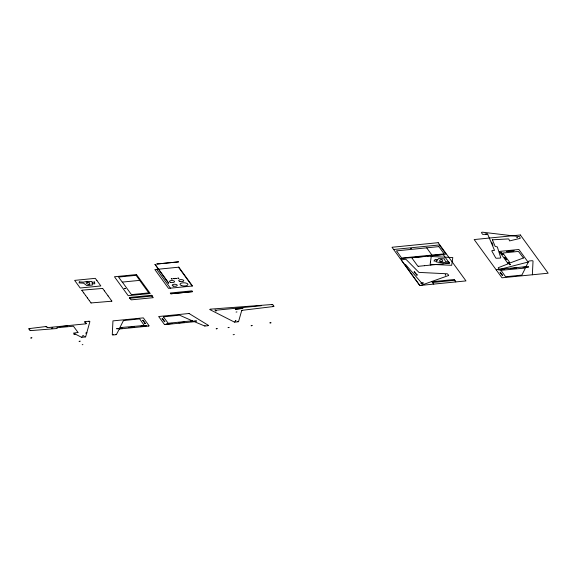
<?xml version="1.0" encoding="UTF-8"?>
<svg xmlns="http://www.w3.org/2000/svg" width="577" height="577" viewBox="0 0 577 577"><rect width="100%" height="100%" fill="white"/><g stroke="black" fill="none" stroke-linecap="round" stroke-linejoin="round"><path stroke-width="0.87" d="M170.857 293.794L192.581 291.637L192.011 290.851L170.287 293.008L170.857 293.794L192.581 291.637M532.362 274.775L533.025 261.129A0.952 0.389 1.6 0 0 531.806 260.725L529.513 260.955A0.952 0.389 1.6 0 0 528.857 261.23L525.899 266.682L496.963 269.56A0.952 0.389 1.6 0 0 496.328 270.022M430.464 262.016L430.139 264.302L451.683 265.312L452.794 257.537L431.25 256.527L430.456 262.081M192.249 320.805L179.519 315.165L163.356 316.867L168.188 323.264L192.249 320.805L191.636 320.733M204.813 325.983L205.051 325.616M81.689 337.257L81.956 336.889M234.579 322.089L234.853 321.721M241.763 310.361L238.582 321.512A0.952 0.389 1.6 0 1 237.912 321.822L235.127 322.096A0.952 0.389 1.6 0 1 234.125 321.952L210.151 309.741A0.952 0.389 1.6 0 1 210.655 309.135L271.789 304.533A0.952 0.389 1.6 0 1 272.921 304.822L273.859 306.106A0.952 0.389 1.6 0 1 273.26 306.567L241.763 310.361L242.304 310.505M46.045 326.928L46.47 326.589M88.937 321.613L89.363 321.274M144.236 325.478L139.879 319.146L139.093 318.951L123.449 320.56L119.879 327.621L144.236 325.478L143.767 325.385M164.762 324.519L165.21 324.187M272.012 304.916L272.459 304.584M30.256 330.549L30.725 330.224M57.116 327.714L56.647 328.537L30.956 330.599A0.938 0.382 1.6 0 1 29.824 330.311L28.886 329.034A0.938 0.382 1.6 0 1 29.47 328.573L45.727 326.56A0.938 0.382 1.6 0 1 46.989 326.957L47.033 327.462L47.797 327.613L85.973 323.827L84.725 322.11A0.938 0.382 1.6 0 1 85.309 321.656L88.62 321.245A0.938 0.382 1.6 0 1 89.875 321.677L85.677 336.679A0.938 0.382 1.6 0 1 85.014 336.99L82.23 337.264A0.938 0.382 1.6 0 1 81.234 337.119L73.416 333.138L78.039 332.467L73.43 326.193L57.116 327.714L57.635 327.88M112.659 334.848L113.229 334.559M31.071 337.949L31.959 337.776M51.88 328.198L52.839 328.032M74.267 334.234L75.154 334.069M86.103 333.052L86.983 332.879M82.965 335.929L82.569 336.002L83.816 335.749M79.417 341.317L80.304 341.151M236.072 312.085L236.959 311.919M216.519 328.76L217.399 328.587M228.362 327.592L229.249 327.426M251.449 325.702L252.337 325.529M47.184 327.541L47.61 327.361M120.081 327.801L120.506 327.621M119.295 329.005L116.453 334.429A0.952 0.389 1.6 0 1 115.797 334.703L113.503 334.934A0.952 0.389 1.6 0 1 112.284 334.53L112.948 320.884L143.334 317.869L148.981 325.637A0.952 0.389 1.6 0 1 148.347 326.099L119.295 329.005L119.663 329.135M235.755 320.927L235.596 320.689M414.142 272.034L414.675 271.962M416.731 275.005L417.265 274.933M420.921 283.17L423.157 282.889M421.059 283.329L423.294 283.047M393.629 249.495L439.357 244.958L445.985 254.075L427.16 256.094M96.893 280.516L100.845 285.954L80.181 288.002L74.642 280.386L95.313 278.338L96.936 280.573M400.265 258.611L430.492 255.914M81.941 290.426L83.744 292.9M102.612 288.377L104.408 290.851M412.461 257.703L411.74 257.775L417.964 266.336L418.678 266.264M418.137 257.14L424.665 256.498M430.341 255.936L436.868 255.286M442.545 254.724L443.259 254.652L449.476 263.206L448.762 263.278M506.476 251.536L514.064 250.786M500.699 252.358L501.399 252.293M85.612 295.482L87.415 297.956M502.322 254.594L503.021 254.522M108.079 295.907L104.365 290.786M504.377 257.414L505.07 257.342M424.355 265.701L430.882 265.052M436.558 264.49L443.086 263.84M89.291 300.53L91.087 303.004M506 259.643L506.693 259.578M129.782 297.855L130.553 298.915M151.809 295.669L152.588 296.729M129.724 298.273L152.436 296.023M111.75 300.956L108.036 295.842M508.048 262.463L508.741 262.398M509.671 264.699L510.364 264.627M498.737 269.784L504.125 269.25M510.941 268.572L516.328 268.038M523.144 267.36L528.532 266.826M498.853 269.942L504.248 269.409M516.451 268.197L510.897 268.507M523.26 267.526L528.647 266.992M500.504 272.243L499.963 272.301L502.199 275.373L502.697 275.258M432.31 282.103L433.089 283.17M454.337 279.917L455.116 280.985M432.252 282.528L454.964 280.271M215.091 310.022L216.13 310.866M215.618 310.253L261.266 305.723M215.69 310.844L216.079 310.801M235.308 309.142L242.895 308.392M59.806 326.705L67.394 325.947M235.582 309.286L242.744 308.406M51.577 328.263L52.262 328.198M142.613 320.401L143.154 320.35M162.173 318.627L162.714 318.569M144.805 323.416L145.346 323.365M164.358 321.641L164.907 321.584M116.655 328.674L122.05 328.133M128.859 327.462L134.412 327.152M141.062 326.25L146.45 325.716M116.778 328.832L122.165 328.299M128.981 327.621L134.369 327.087M166.594 323.885L171.989 323.351M178.798 322.673L184.193 322.139M191.001 321.461L196.389 320.927M166.717 324.043L172.105 323.509M178.92 322.832L184.308 322.298M191.124 321.627L196.512 321.093M30.696 338.014L31.374 337.942M73.892 334.299L74.57 334.234M85.721 333.109L86.406 333.044M235.358 320.862L236.036 320.798M79.042 341.382L79.72 341.317M269.683 322.846L270.678 322.824M270.411 322.882L271.089 322.81M216.137 328.818L216.815 328.753M227.987 327.657L228.665 327.592M251.074 325.76L251.752 325.695M82.215 344.693L82.9 344.628M233.137 334.739L234.399 334.509M207.338 325.385L208.239 325.536M273.794 306.394L273 306.272M210.035 309.315L210.879 309.51M237.637 321.447L238.474 321.649M163.421 316.78L163.983 316.917M148.073 325.724L148.909 325.926M84.79 321.822L85.627 322.024M84.747 336.615L85.576 336.817M28.951 328.739L29.788 328.94M77.397 332.467L77.895 332.64M123.485 320.538L123.954 320.725M116.222 334.602L115.573 334.4M414.531 271.983L417.113 274.955M414.091 271.969L416.782 275.063M405.508 264.475L421.715 283.098M513.912 250.8L506.628 251.522M501.247 252.308L502.87 254.536M504.918 257.356L506.541 259.592M508.589 262.412L510.212 264.641M500.85 252.344L502.473 254.58M504.529 257.4L506.152 259.628M508.2 262.448L509.823 264.684M500.353 272.257L502.545 275.272M442.696 254.709L436.717 255.301M448.913 263.263L442.934 263.855M455.801 281.922L454.056 279.528L432.029 281.713L433.767 284.108M426.706 247.872L431.921 255.056M436.71 264.475L430.731 265.067M418.289 257.126L412.31 257.717M424.506 265.687L418.527 266.278M215.048 309.964L215.733 310.902M178.481 267.216L192.148 286.026M156.749 269.372L170.424 288.175M139.793 280.364L136.122 275.316L118.559 277.054L122.23 282.103M162.563 318.583L164.755 321.605M162.123 318.562L164.409 321.706M143.11 320.285L145.397 323.423M142.764 320.386L144.957 323.401M146.407 325.652L141.019 326.185M102.656 288.442L81.775 290.195L81.992 290.491M111.707 300.891L111.924 301.194L91.043 302.947M83.694 292.842L85.663 295.539M87.372 297.891L89.334 300.595M85.93 322.832L86.579 323.647M491.683 242.088L493.046 245.29M487.255 233.836L485.279 234.082M516.92 237.594L517.389 237.616L516.963 237.551M125.288 288.558L124.279 288.608L125.288 288.558M508.2 263.797L498.521 267.62A0.952 0.389 1.6 0 0 498.283 268.002L498.968 268.947A0.952 0.389 1.6 0 0 500.418 269.185L528.042 262.066L518.896 249.488L500.136 251.348A0.952 0.389 1.6 0 0 499.502 251.81L508.2 263.797M523.447 257.977L510.118 262.932L502.819 253.051L518.442 251.406L523.447 257.977M500.966 270.288L505.43 276.513L506.217 276.708L521.86 275.099L525.431 268.038L500.966 270.288M440.698 261.475L440.539 262.622L436.118 261.879L436.659 261.15L433.947 261.02L435.267 259.34L437.128 259.65L436.587 260.342L437.222 260.371L438.542 258.554L441.102 258.676L440.936 259.852L440.229 259.823L439.349 261.215L440.698 261.475M441.412 261.511L441.246 262.65L444.615 262.477L448.517 263.256L449.584 262.333L445.451 261.518L444.369 258.828L441.809 258.712L441.643 259.888L442.379 259.924L442.862 261.381L441.412 261.511M79.294 281.915L79.085 282.946L83.578 283.156L86.831 285.579L89.291 285.334L88.454 284.18L87.747 284.252L86.074 282.925L87.293 282.593L86.485 281.482L83.535 282.117L79.294 281.915M411.444 248.499L410.413 248.471L411.444 248.499M445.653 274.94L445.177 274.919L445.646 274.962M492.412 239.816L495.145 246.408L497.316 246.898L500.742 257.674A0.938 0.382 1.6 0 1 499.971 258.085L496.783 258.236A0.938 0.382 1.6 0 1 495.708 257.919L491.813 250.973A0.938 0.382 1.6 0 1 492.859 250.533L494.525 250.382L487.68 234.175L483.411 234.377A0.938 0.382 1.6 0 1 482.329 234.06L481.543 232.646A0.938 0.382 1.6 0 1 482.675 232.214L519.004 236.563A0.938 0.382 1.6 0 1 519.718 236.887L520.216 238.07A0.938 0.382 1.6 0 1 519.805 238.445L509.599 240.912L508.849 239.152L508.258 238.921L492.412 239.816M171.29 278.785L172.22 278.922L171.29 278.785M173.489 278.568L174.413 278.705L173.489 278.568M175.682 278.352L176.612 278.489L175.682 278.352M177.875 278.136L178.805 278.265L177.875 278.136M448.351 275.582L421.073 285.327A0.952 0.389 1.6 0 1 419.522 285.117L401.404 260.177A0.952 0.389 1.6 0 1 401.989 259.715L405.032 259.34A0.952 0.389 1.6 0 1 406.23 259.585L418.931 272.402L446.764 273.765A0.952 0.389 1.6 0 1 447.601 274.032L448.596 275.171A0.952 0.389 1.6 0 1 448.351 275.582M178.524 261.871L156.793 264.028L178.524 261.871M155.004 264.36L168.672 283.163L155.004 264.36M178.82 267.187L154.86 269.56L168.527 288.363L192.487 285.99L178.82 267.187M438.188 242.679L392.007 247.259L419.804 285.492L465.978 280.912L438.188 242.679M520.353 234.976L474.179 239.556L501.976 277.789L548.15 273.209L520.353 234.976M136.475 274.573L114.448 276.758L128.209 295.691L150.236 293.505L136.475 274.573M438.859 246.617L396.464 250.872L401.679 258.049L444.146 253.894L438.859 246.617M94.578 282.016L91.974 282.276L91.851 281.497L87.163 281.41L87.978 282.528L89.442 282.586L89.81 284.05L89.132 284.115L89.969 285.269L92.428 285.024L92.111 283.098L92.717 283.04L92.803 283.776L94.779 283.812L94.578 282.016M139.677 280.372L122.346 282.088L131.441 294.609L148.779 292.892L139.677 280.372M151.527 295.273L129.493 297.458L131.239 299.86L153.266 297.674L151.527 295.273M189.047 313.499L158.653 316.513L164.301 324.281A0.952 0.389 1.6 0 0 165.484 324.57L194.435 321.699L204.381 325.875A0.952 0.389 1.6 0 0 205.325 325.991L207.612 325.767A0.952 0.389 1.6 0 0 208.124 325.19L189.047 313.499M181.712 285.644A3.952 1.608 1.6 0 0 187.907 284.598A3.952 1.608 1.6 0 0 182.289 282.881A3.952 1.608 1.6 0 0 181.712 285.644M179.8 281.439A2.532 1.031 1.6 0 0 183.767 280.775A2.532 1.031 1.6 0 0 180.168 279.672A2.532 1.031 1.6 0 0 179.8 281.439M170.561 282.355A2.532 1.031 1.6 0 0 174.528 281.691A2.532 1.031 1.6 0 0 170.936 280.588A2.532 1.031 1.6 0 0 170.561 282.355M173.288 286.098A2.532 1.031 1.6 0 0 177.254 285.435A2.532 1.031 1.6 0 0 173.655 284.331A2.532 1.031 1.6 0 0 173.288 286.098"/></g></svg>
